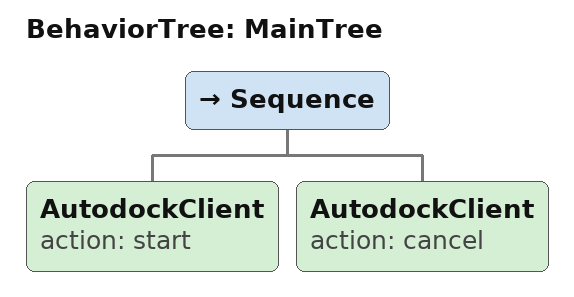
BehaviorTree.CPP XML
<root main_tree_to_execute = "MainTree">
    <BehaviorTree ID="MainTree">
        <Sequence>
            <AutodockClient action="start" />
            <AutodockClient action="cancel" />
        </Sequence>
    </BehaviorTree>
</root>
